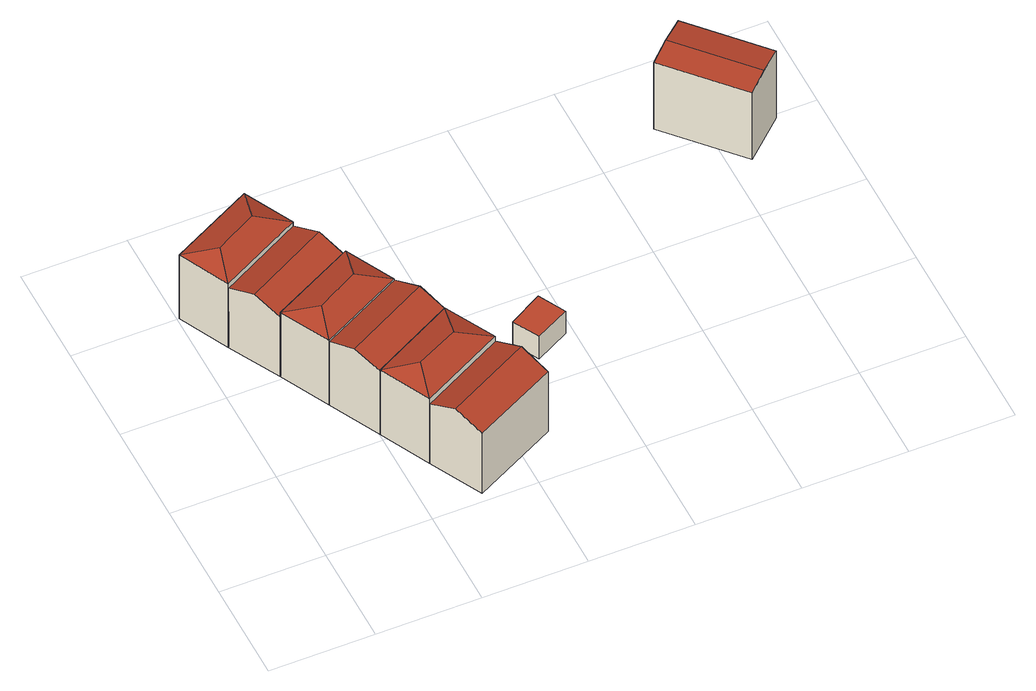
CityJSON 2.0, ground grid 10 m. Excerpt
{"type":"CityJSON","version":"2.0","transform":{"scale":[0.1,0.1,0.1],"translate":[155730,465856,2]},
"CityObjects":{
"building1":{"type":"Building","attributes":{"b3_bag_bag_overlap":0,"b3_bouwlagen":3,"b3_dak_type":"slanted","b3_extrusie":"standard","b3_h_dak_50p":9.49,"b3_h_dak_70p":10.78,"b3_h_dak_max":11.55,"b3_h_dak_min":5.97,"b3_h_maaiveld":2.8,"b3_h_nok":11.34,"b3_is_glas_dak":false,"b3_kas_warenhuis":false,"b3_kwaliteitsindicator":true,"b3_mutatie_ahn3_ahn4":false,"b3_mutatie_ahn4_ahn5":false,"b3_n_nok":2,"b3_n_vlakken":4,"b3_opp_buitenmuur":52.13,"b3_opp_dak_plat":0,"b3_opp_dak_schuin":72.02,"b3_opp_grond":48.27,"b3_opp_scheidingsmuur":115.8,"b3_rmse_lod12":2.1,"b3_rmse_lod13":2.1,"b3_rmse_lod22":0.243,"b3_t_run":25,"b3_val3dity_lod12":"[]","b3_val3dity_lod13":"[]","b3_val3dity_lod22":"[]","b3_volume_lod12":387,"b3_volume_lod13":387,"b3_volume_lod22":312.78,"geconstateerd":false,"oorspronkelijkbouwjaar":1989,"status":"Pand in gebruik"},"children":["building1-1"]},
"building1-1":{"type":"BuildingPart","parents":["building1"],"geometry":[{"type":"Solid","lod":"2.2","boundaries":[[[[0,1,2,3]],[[4,5,6,7]],[[5,4,1,0]],[[8,4,7]],[[4,8,2,1]],[[9,8,7,6]],[[8,9,3,2]],[[5,9,6]],[[9,5,0,3]]]],"semantics":{"surfaces":[{"type":"GroundSurface"},{"type":"RoofSurface"},{"type":"WallSurface"}],"values":[[0,1,2,1,2,1,2,1,2]]}}]},
"building2":{"type":"Building","attributes":{"b3_bag_bag_overlap":0,"b3_bouwlagen":3,"b3_dak_type":"slanted","b3_extrusie":"standard","b3_h_dak_50p":9.41,"b3_h_dak_70p":10.35,"b3_h_dak_max":11.59,"b3_h_dak_min":5.99,"b3_h_maaiveld":2.79,"b3_h_nok":11.67,"b3_is_glas_dak":false,"b3_kas_warenhuis":false,"b3_kwaliteitsindicator":true,"b3_mutatie_ahn3_ahn4":false,"b3_mutatie_ahn4_ahn5":false,"b3_n_nok":1,"b3_n_vlakken":2,"b3_opp_buitenmuur":49.6,"b3_opp_dak_plat":0,"b3_opp_dak_schuin":71.51,"b3_opp_grond":50.68,"b3_opp_scheidingsmuur":115.62,"b3_rmse_lod12":1.92,"b3_rmse_lod13":1.92,"b3_rmse_lod22":0.111,"b3_t_run":25,"b3_val3dity_lod12":"[]","b3_val3dity_lod13":"[]","b3_val3dity_lod22":"[]","b3_volume_lod12":382.16,"b3_volume_lod13":382.16,"b3_volume_lod22":325.7,"geconstateerd":false,"oorspronkelijkbouwjaar":1989,"status":"Pand in gebruik"},"children":["building2-1"]},
"building2-1":{"type":"BuildingPart","parents":["building2"],"geometry":[{"type":"Solid","lod":"2.2","boundaries":[[[[10,11,3,2]],[[12,13,14,15]],[[13,12,11,10]],[[12,15,16,3,11]],[[17,16,15,14]],[[16,17,2,3]],[[17,14,13,10,2]]]],"semantics":{"surfaces":[{"type":"GroundSurface"},{"type":"RoofSurface"},{"type":"WallSurface"}],"values":[[0,1,2,2,1,2,2]]}}]},
"building3":{"type":"Building","attributes":{"b3_bag_bag_overlap":0,"b3_bouwlagen":3,"b3_dak_type":"slanted","b3_extrusie":"standard","b3_h_dak_50p":10.39,"b3_h_dak_70p":10.94,"b3_h_dak_max":11.59,"b3_h_dak_min":8.66,"b3_h_maaiveld":2.79,"b3_h_nok":11.65,"b3_is_glas_dak":false,"b3_kas_warenhuis":false,"b3_kwaliteitsindicator":true,"b3_mutatie_ahn3_ahn4":false,"b3_mutatie_ahn4_ahn5":false,"b3_n_nok":2,"b3_n_vlakken":4,"b3_opp_buitenmuur":78.56,"b3_opp_dak_plat":0,"b3_opp_dak_schuin":71.97,"b3_opp_grond":47.9,"b3_opp_scheidingsmuur":115.83,"b3_rmse_lod12":1.04,"b3_rmse_lod13":1.04,"b3_rmse_lod22":0.0432,"b3_t_run":24,"b3_val3dity_lod12":"[]","b3_val3dity_lod13":"[]","b3_val3dity_lod22":"[]","b3_volume_lod12":386.99,"b3_volume_lod13":386.99,"b3_volume_lod22":358.19,"geconstateerd":false,"oorspronkelijkbouwjaar":1989,"status":"Pand in gebruik"},"children":["building3-1"]},
"building3-1":{"type":"BuildingPart","parents":["building3"],"geometry":[{"type":"Solid","lod":"2.2","boundaries":[[[[11,10,18,19]],[[20,21,22,23]],[[21,20,10,11]],[[24,20,23]],[[20,24,18,10]],[[25,24,23,22]],[[24,25,19,18]],[[21,25,22]],[[25,21,11,19]]]],"semantics":{"surfaces":[{"type":"GroundSurface"},{"type":"RoofSurface"},{"type":"WallSurface"}],"values":[[0,1,2,1,2,1,2,1,2]]}}]},
"building4":{"type":"Building","attributes":{"b3_bag_bag_overlap":0,"b3_bouwlagen":3,"b3_dak_type":"slanted","b3_extrusie":"standard","b3_h_dak_50p":9.57,"b3_h_dak_70p":10.76,"b3_h_dak_max":11.58,"b3_h_dak_min":5.95,"b3_h_maaiveld":2.8,"b3_h_nok":11.7,"b3_is_glas_dak":false,"b3_kas_warenhuis":false,"b3_kwaliteitsindicator":true,"b3_mutatie_ahn3_ahn4":false,"b3_mutatie_ahn4_ahn5":false,"b3_n_nok":1,"b3_n_vlakken":4,"b3_opp_buitenmuur":47.93,"b3_opp_dak_plat":0,"b3_opp_dak_schuin":69.21,"b3_opp_grond":49.02,"b3_opp_scheidingsmuur":115.94,"b3_rmse_lod12":2.03,"b3_rmse_lod13":2.03,"b3_rmse_lod22":0.348,"b3_t_run":23,"b3_val3dity_lod12":"[]","b3_val3dity_lod13":"[]","b3_val3dity_lod22":"[]","b3_volume_lod12":390.12,"b3_volume_lod13":390.12,"b3_volume_lod22":315.46,"geconstateerd":false,"oorspronkelijkbouwjaar":1989,"status":"Pand in gebruik"},"children":["building4-1"]},
"building4-1":{"type":"BuildingPart","parents":["building4"],"geometry":[{"type":"Solid","lod":"2.2","boundaries":[[[[18,26,27,19]],[[28,29,30,26,18]],[[31,30,29,32]],[[30,31,27,26]],[[31,32,33,19,27]],[[28,33,32,29]],[[33,28,18,19]]]],"semantics":{"surfaces":[{"type":"GroundSurface"},{"type":"WallSurface"},{"type":"RoofSurface"}],"values":[[0,1,2,1,1,2,1]]}}]},
"building5":{"type":"Building","attributes":{"b3_bag_bag_overlap":0,"b3_bouwlagen":3,"b3_dak_type":"slanted","b3_extrusie":"standard","b3_h_dak_50p":10.34,"b3_h_dak_70p":10.86,"b3_h_dak_max":11.58,"b3_h_dak_min":8.65,"b3_h_maaiveld":2.82,"b3_h_nok":11.65,"b3_is_glas_dak":false,"b3_kas_warenhuis":false,"b3_kwaliteitsindicator":true,"b3_mutatie_ahn3_ahn4":false,"b3_mutatie_ahn4_ahn5":false,"b3_n_nok":2,"b3_n_vlakken":4,"b3_opp_buitenmuur":76.96,"b3_opp_dak_plat":0,"b3_opp_dak_schuin":74.42,"b3_opp_grond":48.56,"b3_opp_scheidingsmuur":116.03,"b3_rmse_lod12":1.1,"b3_rmse_lod13":1.1,"b3_rmse_lod22":0.104,"b3_t_run":22,"b3_val3dity_lod12":"[]","b3_val3dity_lod13":"[]","b3_val3dity_lod22":"[]","b3_volume_lod12":390.98,"b3_volume_lod13":390.98,"b3_volume_lod22":361.15,"geconstateerd":false,"oorspronkelijkbouwjaar":1989,"status":"Pand in gebruik"},"children":["building5-1"]},
"building5-1":{"type":"BuildingPart","parents":["building5"],"geometry":[{"type":"Solid","lod":"2.2","boundaries":[[[[34,35,27,26]],[[36,37,38,39]],[[37,36,35,34]],[[40,36,39]],[[36,40,27,35]],[[41,40,39,38]],[[40,41,26,27]],[[37,41,38]],[[41,37,34,26]]]],"semantics":{"surfaces":[{"type":"GroundSurface"},{"type":"RoofSurface"},{"type":"WallSurface"}],"values":[[0,1,2,1,2,1,2,1,2]]}}]},
"building6":{"type":"Building","attributes":{"b3_bag_bag_overlap":0,"b3_bouwlagen":3,"b3_dak_type":"slanted","b3_extrusie":"standard","b3_h_dak_50p":9.42,"b3_h_dak_70p":10.35,"b3_h_dak_max":11.57,"b3_h_dak_min":5.97,"b3_h_maaiveld":2.83,"b3_h_nok":11.68,"b3_is_glas_dak":false,"b3_kas_warenhuis":false,"b3_kwaliteitsindicator":true,"b3_mutatie_ahn3_ahn4":false,"b3_mutatie_ahn4_ahn5":false,"b3_n_nok":1,"b3_n_vlakken":3,"b3_opp_buitenmuur":107.47,"b3_opp_dak_plat":0,"b3_opp_dak_schuin":72.06,"b3_opp_grond":51.3,"b3_opp_scheidingsmuur":58.14,"b3_rmse_lod12":1.83,"b3_rmse_lod13":1.83,"b3_rmse_lod22":0.241,"b3_t_run":34,"b3_val3dity_lod12":"[]","b3_val3dity_lod13":"[]","b3_val3dity_lod22":"[]","b3_volume_lod12":381.95,"b3_volume_lod13":381.95,"b3_volume_lod22":328.93,"geconstateerd":false,"oorspronkelijkbouwjaar":1989,"status":"Pand in gebruik"},"children":["building6-1"]},
"building6-1":{"type":"BuildingPart","parents":["building6"],"geometry":[{"type":"Solid","lod":"2.2","boundaries":[[[[35,34,42,43]],[[44,45,46,47]],[[45,44,34,35]],[[44,47,48,42,34]],[[49,48,47,46]],[[48,49,43,42]],[[49,46,45,35,43]]]],"semantics":{"surfaces":[{"type":"GroundSurface"},{"type":"RoofSurface"},{"type":"WallSurface"}],"values":[[0,1,2,2,1,2,2]]}}]},
"building7":{"type":"Building","attributes":{"b3_bag_bag_overlap":0,"b3_dak_type":"horizontal","b3_extrusie":"standard","b3_h_dak_50p":5.63,"b3_h_dak_70p":5.64,"b3_h_dak_max":5.71,"b3_h_dak_min":5.59,"b3_h_maaiveld":2.78,"b3_is_glas_dak":false,"b3_kas_warenhuis":false,"b3_kwaliteitsindicator":true,"b3_mutatie_ahn3_ahn4":false,"b3_mutatie_ahn4_ahn5":false,"b3_n_nok":0,"b3_n_vlakken":1,"b3_opp_buitenmuur":26.94,"b3_opp_dak_plat":10.55,"b3_opp_dak_schuin":0,"b3_opp_grond":10.54,"b3_opp_scheidingsmuur":10.44,"b3_rmse_lod12":0.0215,"b3_rmse_lod13":0.0215,"b3_rmse_lod22":0.018,"b3_t_run":9,"b3_val3dity_lod12":"[]","b3_val3dity_lod13":"[]","b3_val3dity_lod22":"[]","b3_volume_lod12":30.14,"b3_volume_lod13":30.14,"b3_volume_lod22":30.1,"geconstateerd":false,"oorspronkelijkbouwjaar":1989,"status":"Pand in gebruik"},"children":["building7-1"]},
"building7-1":{"type":"BuildingPart","parents":["building7"],"geometry":[{"type":"Solid","lod":"2.2","boundaries":[[[[50,51,52,53]],[[54,55,56,57]],[[57,56,51,50]],[[56,55,52,51]],[[55,54,53,52]],[[54,57,50,53]]]],"semantics":{"surfaces":[{"type":"GroundSurface"},{"type":"RoofSurface"},{"type":"WallSurface"}],"values":[[0,1,2,2,2,2]]}}]},
"building8":{"type":"Building","attributes":{"b3_bag_bag_overlap":0,"b3_bouwlagen":3,"b3_dak_type":"slanted","b3_extrusie":"standard","b3_h_dak_50p":11.04,"b3_h_dak_70p":11.16,"b3_h_dak_max":11.59,"b3_h_dak_min":5.69,"b3_h_maaiveld":2.84,"b3_is_glas_dak":false,"b3_kas_warenhuis":false,"b3_kwaliteitsindicator":true,"b3_mutatie_ahn3_ahn4":false,"b3_mutatie_ahn4_ahn5":false,"b3_n_nok":0,"b3_n_vlakken":2,"b3_opp_buitenmuur":56.88,"b3_opp_dak_plat":0,"b3_opp_dak_schuin":60.93,"b3_opp_grond":47.01,"b3_opp_scheidingsmuur":120.75,"b3_rmse_lod12":2.32,"b3_rmse_lod13":2.32,"b3_rmse_lod22":0.139,"b3_t_run":20,"b3_val3dity_lod12":"[]","b3_val3dity_lod13":"[]","b3_val3dity_lod22":"[]","b3_volume_lod12":390.72,"b3_volume_lod13":390.72,"b3_volume_lod22":315.78,"geconstateerd":false,"oorspronkelijkbouwjaar":1990,"status":"Pand in gebruik"},"children":["building8-1"]},
"building8-1":{"type":"BuildingPart","parents":["building8"],"geometry":[{"type":"Solid","lod":"2.2","boundaries":[[[[58,59,60,61]],[[62,63,64,65]],[[63,62,59,58]],[[62,65,66,60,59]],[[67,66,65,64]],[[66,67,61,60]],[[67,64,63,58,61]]]],"semantics":{"surfaces":[{"type":"GroundSurface"},{"type":"RoofSurface"},{"type":"WallSurface"}],"values":[[0,1,2,2,1,2,2]]}}]}
},
"vertices":[
[2,300,8],[82,341,8],[106,294,8],[26,252,8],[82,341,88],[2,300,88],[34,286,97],[74,307,97],[106,294,88],[26,252,88],
[132,244,8],[52,203,8],[52,203,83],[132,244,83],[119,269,94],[39,227,94],[26,252,83],[106,294,83],
[156,197,8],[76,156,8],[132,244,89],[52,203,89],[84,189,97],[124,210,97],[156,197,89],[76,156,89],
[181,149,8],[101,107,8],[156,197,88],[169,173,98],[181,149,88],[101,107,88],[88,131,98],[76,156,88],
[206,101,8],[125,59,8],[125,59,89],[206,101,89],[173,114,97],[133,94,97],[101,107,89],[181,149,89],
[232,50,8],[151,9,8],[206,101,83],[125,59,83],[138,34,95],[219,76,95],[232,50,83],[151,9,83],
[247,154,8],[279,172,8],[293,146,8],[260,129,8],[260,129,36],[293,146,36],[279,172,36],[247,154,36],
[521,261,8],[460,328,8],[499,363,8],[560,296,8],[460,328,92],[521,261,92],[540,278,95],[479,345,95],[499,363,92],[560,296,92]
]}
